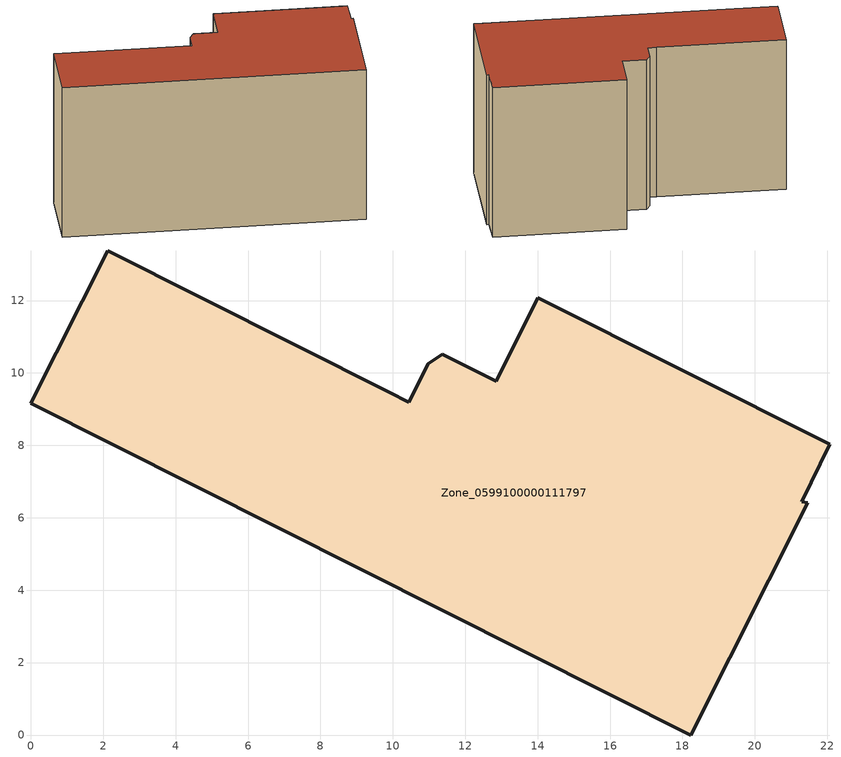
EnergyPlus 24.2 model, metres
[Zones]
Zone_0599100000111797
 floor ground (C_G): 11.37,10.51 12.85,9.77 14.01,12.08 22.07,8.03 21.3,6.44 21.46,6.42 18.23,0 0,9.16 2.12,13.37 9.9,9.46 10.44,9.19 10.98,10.26 z0
 wall outside (C_F): 11.37,10.51 10.98,10.26 10.44,9.19 9.9,9.46 2.12,13.37 0,9.16 18.23,0 21.46,6.42 21.3,6.44 22.07,8.03 14.01,12.08 12.85,9.77 11.37,10.51 z0:11.37
 roof outside (C_R): 12.85,9.77 11.37,10.51 10.98,10.26 10.44,9.19 9.9,9.46 2.12,13.37 0,9.16 18.23,0 21.46,6.42 21.3,6.44 22.07,8.03 14.01,12.08 z11.37
[BUILDING]
Pand.0599100000111797: North Axis=0; Terrain=City; Loads Convergence Tolerance Value=0.04; Temperature Convergence Tolerance Value=0.4; Solar Distribution=FullExterior; Maximum Number of Warmup Days=25; Minimum Number of Warmup Days=1
[Site:Location]
Rotterdam.The.Hague.AP_ZH_NLD Design_Conditions: Latitude=51.96; Longitude=4.45; Time Zone=1; Elevation=-4.5
[SITE:GROUNDTEMPERATURE:BUILDINGSURFACE]
18, 18, 18, 18, 18, 18, 18, 18, 18, 18, 18, 18
[MATERIAL] Thermal Absorptance=0.9; Solar Absorptance=0.7; Visible Absorptance=0.7
Name | Roughness | Thickness | Conductivity | Density | Specific Heat
G.TC.1946 | MediumSmooth | 0.15 | 1 | 540 | 1210
F.TC.1946 | Rough | 0.3 | 0.857143 | 1920 | 840
R.TC.1946 | MediumRough | 0.2 | 0.909091 | 1500 | 1000
[CONSTRUCTION]
C_G: G.TC.1946
C_F: F.TC.1946
C_R: R.TC.1946
[ZONE]
Zone_0599100000111797: Type=1; Multiplier=1; Ceiling Height=Autocalculate; Volume=Autocalculate; Floor Area=autocalculate; Part of Total Floor Area=Yes
[ZONEINFILTRATION:DESIGNFLOWRATE]
Infil_Zone_0599100000111797: Zone or ZoneList or Space or SpaceList=Zone_0599100000111797; Schedule=AlwaysOn; Design Flow Rate Calculation Method=Flow/Area; Flow Rate per Floor Area=0.003; Constant Term Coefficient=1; Temperature Term Coefficient=0; Velocity Term Coefficient=0; Velocity Squared Term Coefficient=0
[HVACTEMPLATE:ZONE:IDEALLOADSAIRSYSTEM]
Zone_0599100000111797: Maximum Heating Supply Air Temperature=50; Minimum Cooling Supply Air Temperature=13; Maximum Heating Supply Air Humidity Ratio=0.0156; Minimum Cooling Supply Air Humidity Ratio=0.0077; Heating Limit=NoLimit; Cooling Limit=NoLimit; Dehumidification Control Type=ConstantSensibleHeatRatio; Cooling Sensible Heat Ratio=0.7; Dehumidification Setpoint=60; Humidification Control Type=None; Humidification Setpoint=30; Outdoor Air Method=None; Outdoor Air Flow Rate per Person=0.00944; Outdoor Air Flow Rate per Zone Floor Area=0; Outdoor Air Flow Rate per Zone=0; Demand Controlled Ventilation Type=None; Outdoor Air Economizer Type=NoEconomizer; Heat Recovery Type=None; Sensible Heat Recovery Effectiveness=0.7; Latent Heat Recovery Effectiveness=0.65
[ZONECONTROL:THERMOSTAT]
ThermostatControl_Zone_0599100000111797: Zone or ZoneList=Zone_0599100000111797; Control Type Schedule=DualSetpointControlType; Control 1=Thermostat_Zone_0599100000111797; Temperature Difference Between Cutout And Setpoint=0
[THERMOSTATSETPOINT:DUALSETPOINT]
Thermostat_Zone_0599100000111797: Heating Setpoint Temperature Schedule=HeatingSetpoint_Zone_0599100000111797; Cooling Setpoint Temperature Schedule=CoolingSetpoint_Zone_0599100000111797
[SCHEDULE:COMPACT]
HeatingSetpoint_Zone_0599100000111797: Through: 12/31, For: AllDays, Until: 24:00, 21
CoolingSetpoint_Zone_0599100000111797: Through: 12/31, For: AllDays, Until: 24:00, 24
DualSetpointControlType: Through: 12/31, For: AllDays, Until: 24:00, 4
AlwaysOn: Through: 12/31, For: AllDays, Until: 24:00, 1
